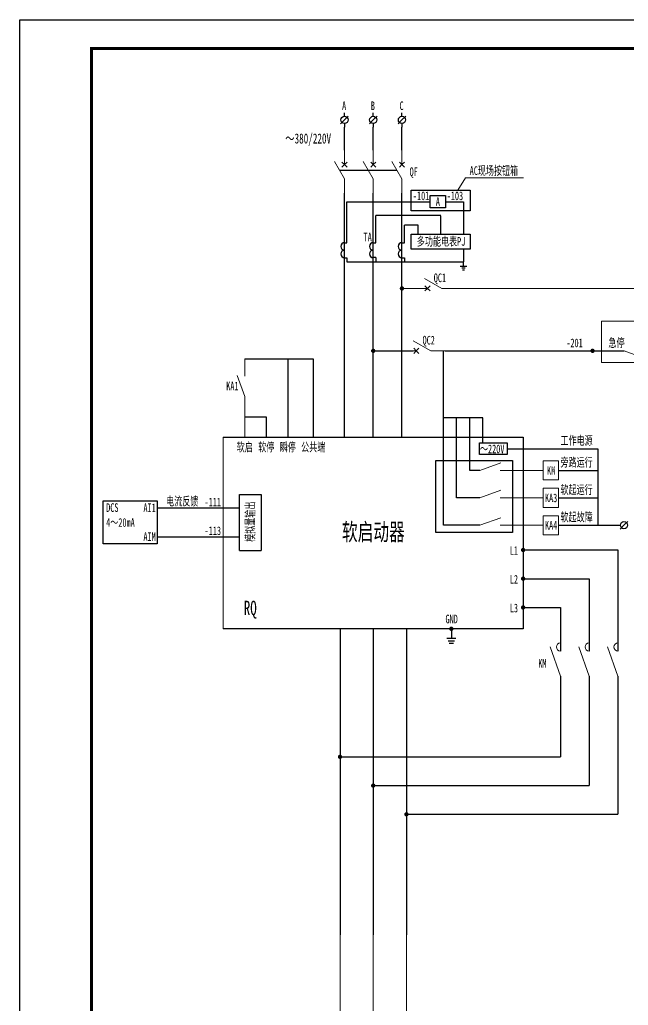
# Model space of a CAD drawing. Header units: millimetres. Extents: x 401220 to 2750366, y -101310 to 943175.
# Drawn here: x 1261146 to 1282323, y 645737 to 680022 of the extents above; entities that cross this region are included whole.
import ezdxf
from ezdxf.enums import TextEntityAlignment as Align

# ---------------------------------------------------------------- set-up
doc = ezdxf.new("R2010")
doc.units = ezdxf.units.MM
doc.linetypes.add('常规', pattern=[20, 10, 0, 10])
for name, color, linetype, lineweight in [('1轮廓实线层', 7, 'Continuous', 18), ('_0', 7, 'Continuous', 25), ('MX', 3, 'Continuous', 0), ('TEXT', 4, 'Continuous', 0)]:
    doc.layers.add(name, color=color, linetype=linetype, lineweight=lineweight)
for name, color, linetype in [('BORDER', 7, 'Continuous'), ('动力平面导线层', 3, '常规'), ('动力平面设备层', 1, 'Continuous'), ('图框', 7, 'Continuous'), ('标注-照明', 7, 'Continuous'), ('照明平面导线层', 3, 'Continuous'), ('照明平面设备层', 1, 'Continuous'), ('表格图框层', 7, 'Continuous')]:
    doc.layers.add(name, color=color, linetype=linetype)
doc.styles.add('标准', font='NSimSun.ttf', dxfattribs={"width": 0.667})

# ---------------------------------------------------------------- blocks, each defined once
blk = doc.blocks.new('*U36')
at = {"layer": '1轮廓实线层'}
for p, q in [((0, 15), (0, 10)), ((0, 5), (-3.5, 11.06)), ((0, 10), (-0.88, 10.88)), ((0, 10), (0.88, 10.88)), ((0, 10), (-0.88, 9.12)), ((0, 10), (0.88, 9.12)), ((0, 5), (0, 0))]:
    blk.add_line(p, q, dxfattribs=at)
blk = doc.blocks.new('SYMB2_M_13')
for p, q in [((0, -1.25), (0, 0)), ((0, -2.5), (-1.33, -3.83)), ((0, -2.5), (1.33, -1.17)), ((0, -3.75), (0, -5))]:
    blk.add_line(p, q)
blk.add_circle((0, -2.5), 1.25)

msp = doc.modelspace()

# ---------------------------------------------------------------- linework, layer by layer
at = {"linetype": 'ByBlock'}
for q in [(1282040.6, 662305.2), (1282306.1, 662570.7)]:
    msp.add_line((1282173.3, 662437.9), q, dxfattribs=at)
at = {"color": 7, "linetype": 'ByBlock', "lineweight": 20, "const_width": 75}
for points in [[(1274409.2, 670674.3, 1), (1274484.2, 670674.3, 1)], [(1273409.2, 668503.4, 1), (1273484.2, 668503.4, 1)], [(1281040.9, 668503.4, 1), (1281115.9, 668503.4, 1)], [(1278625.6, 661576.4, 1), (1278700.6, 661576.4, 1)], [(1278625.6, 660576.4, 1), (1278700.6, 660576.4, 1)], [(1278625.6, 659576.4, 1), (1278700.6, 659576.4, 1)], [(1276127.9, 658835.4, 1), (1276202.9, 658835.4, 1)], [(1272254.4, 654380.5, 1), (1272329.4, 654380.5, 1)], [(1273409.2, 653380.5, 1), (1273484.2, 653380.5, 1)], [(1274564.1, 652380.5, 1), (1274639.1, 652380.5, 1)]]:
    msp.add_lwpolyline(points, format="xyb", close=True, dxfattribs=at)
at = {"linetype": 'ByBlock'}
msp.add_circle((1282173.3, 662437.9), 125, dxfattribs=at)
at = {"layer": '_0', "color": 0, "linetype": 'ByBlock', "ltscale": 500}
msp.add_line((1272271.7, 674785.2), (1274271.7, 674785.2), dxfattribs=at)
at = {"layer": '_0', "color": 0, "linetype": 'ByBlock'}
for p, q in [((1272446.7, 665496.7), (1272446.7, 673982.1)), ((1273446.7, 665496.7), (1273446.7, 673982.1)), ((1274446.7, 665496.7), (1274446.7, 673982.1)), ((1272533.4, 673689.9), (1275427.6, 673689.9)), ((1275959.3, 673689.9), (1276587, 673689.9)), ((1276587, 673689.9), (1276587, 672558.8)), ((1276587, 672038.6), (1276587, 671594.9)), ((1272533.4, 671594.9), (1276587, 671594.9)), ((1276474.5, 671444.9), (1276699.5, 671444.9)), ((1276532.5, 671384.9), (1276642.9, 671384.9)), ((1276550.1, 671324), (1276624.2, 671324)), ((1276587, 671444.9), (1276587, 671594.9)), ((1268791, 661562.9), (1268791, 663509.5)), ((1268791, 663509.5), (1269547.3, 663509.5)), ((1269547.3, 663509.5), (1269547.3, 661562.9)), ((1265925.8, 663036.2), (1268791, 663036.2)), ((1265925.8, 662036.2), (1268791, 662036.2)), ((1268791, 661562.9), (1269547.3, 661562.9)), ((1276165.4, 658835.4), (1276165.4, 658503.9))]:
    msp.add_line(p, q, dxfattribs=at)
at = {"layer": '_0', "color": 0, "linetype": 'ByBlock', "lineweight": -3}
for p, q in [((1272446.7, 671658.2), (1272446.7, 672351.6)), ((1273446.7, 671658.2), (1273446.7, 672351.6)), ((1274446.7, 671658.2), (1274446.7, 672351.6)), ((1272446.7, 672264.9), (1272533.4, 672264.9)), ((1273446.7, 672264.9), (1273533.4, 672264.9)), ((1274446.7, 672264.9), (1274533.4, 672264.9)), ((1272446.7, 671743.9), (1272533.4, 671743.9)), ((1273533.4, 671744.9), (1273446.7, 671744.9)), ((1274446.7, 671743.9), (1274533.4, 671743.9))]:
    msp.add_line(p, q, dxfattribs=at)
at = {"layer": '_0', "color": 4, "linetype": 'ByBlock', "ltscale": 10}
for p, q in [((1264047.3, 663282.2), (1265925.8, 663282.2)), ((1264047.3, 661790.3), (1264047.3, 663282.2)), ((1265925.8, 663282.2), (1265925.8, 661790.3)), ((1265925.8, 661790.3), (1264047.3, 661790.3))]:
    msp.add_line(p, q, dxfattribs=at)
at = {"layer": '_0', "color": 0, "linetype": 'ByBlock', "lineweight": -3}
for centre in [(1272446.7, 672134.9), (1272446.7, 671874.9), (1273446.7, 672134.9), (1273446.7, 671874.9), (1274446.7, 672134.9), (1274446.7, 671874.9)]:
    msp.add_arc(centre, 130, 90, 270, dxfattribs=at)
at = {"layer": 'BORDER', "linetype": 'ByBlock'}
for p, q in [((1278663.1, 661576.4), (1281964, 661576.4)), ((1281964, 661576.4), (1281964, 658057.5)), ((1278663.1, 660576.4), (1280964, 660576.4)), ((1280964, 660576.4), (1280964, 658057.5)), ((1279964, 659576.4), (1279964, 658057.5)), ((1272291.9, 658835.4), (1272291.9, 648192.6)), ((1273446.7, 658835.4), (1273446.7, 648192.6)), ((1274601.6, 658835.4), (1274601.6, 648192.6)), ((1279964, 657191.3), (1279964, 654380.5)), ((1280964, 657191.3), (1280964, 653380.5)), ((1281964, 657191.3), (1281964, 652380.5)), ((1272291.9, 654380.5), (1279964, 654380.5)), ((1273446.7, 653380.5), (1280964, 653380.5)), ((1274601.6, 652380.5), (1281964, 652380.5))]:
    msp.add_line(p, q, dxfattribs=at)
msp.add_lwpolyline([(1275427.6, 673905.4), (1275959.3, 673905.4), (1275959.3, 673474.4), (1275427.6, 673474.4)], close=True, dxfattribs=at)
at = {"layer": 'MX', "color": 7, "linetype": 'ByBlock', "lineweight": 20}
for p, q in [((1279964, 657191.3), (1279603.1, 658201.8)), ((1280964, 657191.3), (1280603.1, 658201.8)), ((1281964, 657191.3), (1281603.1, 658201.8)), ((1272291.9, 648201.5), (1272291.9, 645036.4)), ((1273446.7, 648192.6), (1273446.7, 644481.6)), ((1274601.6, 648192.6), (1274601.6, 645018.5))]:
    msp.add_line(p, q, dxfattribs=at)
for centre in [(1279964, 658201.8), (1280964, 658201.8), (1281964, 658201.8)]:
    msp.add_arc(centre, 144.4, 90, 269.99999, dxfattribs=at)
at = {"layer": 'TEXT', "color": 7, "linetype": 'ByBlock', "ltscale": 100}
msp.add_line((1268230.4, 658835.4), (1268230.4, 665496.7), dxfattribs=at)
at = {"layer": '动力平面导线层', "color": 0}
for p, q in [((1272533.4, 672264.9), (1272533.4, 673689.9)), ((1275797.7, 673211.4), (1273533.4, 673211.4)), ((1273533.4, 672264.9), (1273533.4, 673211.4)), ((1275797.7, 672558.8), (1275797.7, 673211.4)), ((1275008.5, 672876.3), (1274533.4, 672876.3)), ((1274533.4, 672264.9), (1274533.4, 672876.3)), ((1275008.5, 672558.8), (1275008.5, 672876.3)), ((1272533.4, 671743.9), (1272533.4, 671594.9)), ((1273533.4, 671744.9), (1273533.4, 671595.9)), ((1274533.4, 671743.9), (1274533.4, 671594.9)), ((1278663.1, 659576.4), (1279964, 659576.4))]:
    msp.add_line(p, q, dxfattribs=at)
at = {"layer": '动力平面导线层', "color": 0, "linetype": 'ByBlock'}
for p, q in [((1268976, 668230.5), (1271359.1, 668230.5)), ((1270476, 668230.5), (1270476, 665496.7)), ((1271359.1, 668230.5), (1271359.1, 665496.7)), ((1275894.6, 666177.5), (1275894.6, 668503.4)), ((1275946.7, 668503.4), (1282174.6, 668503.4)), ((1268976, 666204.1), (1269726, 666204.1)), ((1269726, 666204.1), (1269726, 665496.7)), ((1277257.9, 666177.5), (1275894.6, 666177.5)), ((1275894.6, 662437.9), (1275894.6, 666177.5)), ((1276349, 663389.6), (1276349, 666177.5)), ((1276803.4, 664341.3), (1276803.4, 666177.5)), ((1277257.9, 665298.8), (1277257.9, 666177.5)), ((1278105.1, 665099.6), (1281266, 665099.6)), ((1281266, 665099.6), (1281266, 662437.9)), ((1277161.7, 664341.3), (1276803.4, 664341.3)), ((1279891.4, 664341.3), (1281266, 664341.3)), ((1277161.7, 663389.6), (1276349, 663389.6)), ((1279891.4, 663389.6), (1281266, 663389.6)), ((1277161.7, 662437.9), (1275894.6, 662437.9)), ((1279891.4, 662437.9), (1282048.3, 662437.9))]:
    msp.add_line(p, q, dxfattribs=at)
at = {"layer": '动力平面导线层', "color": 6, "linetype": 'ByBlock'}
msp.add_lwpolyline([(1274769.8, 674093.6), (1276825.7, 674093.6), (1276825.7, 673372.5), (1274769.8, 673372.5)], close=True, dxfattribs=at)
at = {"layer": '动力平面导线层', "color": 0}
msp.add_lwpolyline([(1274769.8, 672558.8), (1276825.7, 672558.8), (1276825.7, 672038.6), (1274769.8, 672038.6)], close=True, dxfattribs=at)
at = {"layer": '动力平面导线层', "color": 3, "linetype": 'ByBlock'}
msp.add_lwpolyline([(1277146.4, 665298.8), (1278105.1, 665298.8), (1278105.1, 664897.1), (1277146.4, 664897.1)], close=True, dxfattribs=at)
at = {"layer": '动力平面导线层', "linetype": 'ByBlock'}
msp.add_lwpolyline([(1275627.8, 664683.7), (1278288.8, 664683.7), (1278288.8, 662187.5), (1275627.8, 662187.5)], close=True, dxfattribs=at)
at = {"layer": '动力平面设备层', "color": 0, "linetype": 'ByBlock', "lineweight": -3, "ltscale": 100}
for p, q in [((1272446.7, 675482.1), (1272446.7, 676286.2)), ((1273446.7, 675482.1), (1273446.7, 676286.2)), ((1274446.7, 675482.1), (1274446.7, 676286.2)), ((1268230.4, 665496.7), (1278663.1, 665496.7)), ((1278663.1, 665496.7), (1278663.1, 658835.4)), ((1278663.1, 658835.4), (1268230.4, 658835.4)), ((1276010.7, 658503.9), (1276320.2, 658503.9)), ((1276052.4, 658419.7), (1276278.5, 658419.7)), ((1276094.1, 658335.4), (1276236.8, 658335.4))]:
    msp.add_line(p, q, dxfattribs=at)
at = {"layer": '图框', "linetype": 'Continuous', "lineweight": 100, "const_width": 100}
msp.add_lwpolyline([(1263645.8, 639021.7), (1319545.8, 639021.7), (1319545.8, 679021.7), (1263645.8, 679021.7)], close=True, dxfattribs=at)
at = {"layer": '标注-照明', "linetype": 'ByBlock', "lineweight": 25, "ltscale": 100}
msp.add_line((1273446.7, 668503.4), (1274836.4, 668503.4), dxfattribs=at)
at = {"layer": '照明平面导线层', "color": 6, "linetype": 'ByBlock', "lineweight": 20}
for p, q in [((1276659.6, 674521.2), (1276394.7, 674093.6)), ((1276659.6, 674521.2), (1278678.2, 674521.2)), ((1281392.4, 669536.7), (1295244.7, 669536.7)), ((1285912.8, 668101.9), (1281392.4, 668101.9))]:
    msp.add_line(p, q, dxfattribs=at)
at = {"layer": '照明平面导线层', "color": 0, "linetype": 'ByBlock', "lineweight": 20}
for p, q in [((1274446.7, 670674.3), (1274836.4, 670674.3)), ((1276336.4, 670674.3), (1293507, 670674.3)), ((1268976, 667619.9), (1268976, 668230.5)), ((1282174.6, 668503.4), (1282905.7, 668242)), ((1268976, 666918.2), (1268714.5, 667649.3)), ((1268976, 666918.2), (1268976, 665496.7)), ((1277161.7, 664341.3), (1277892.9, 664602.7)), ((1277863.5, 664341.3), (1279355.7, 664341.3)), ((1279891.4, 664341.3), (1279930.9, 664341.3)), ((1277161.7, 663389.6), (1277892.9, 663651)), ((1277863.5, 663389.6), (1279355.7, 663389.6)), ((1277161.7, 662437.9), (1277892.9, 662699.4)), ((1277863.5, 662437.9), (1279355.7, 662437.9))]:
    msp.add_line(p, q, dxfattribs=at)
for points in [[(1279355.7, 664672.1), (1279891.4, 664672.1), (1279891.4, 664010.5), (1279355.7, 664010.5)], [(1279355.7, 663720.4), (1279891.4, 663720.4), (1279891.4, 663058.8), (1279355.7, 663058.8)], [(1279355.7, 662768.7), (1279891.4, 662768.7), (1279891.4, 662107.1), (1279355.7, 662107.1)]]:
    msp.add_lwpolyline(points, close=True, dxfattribs=at)
at = {"layer": '照明平面设备层', "color": 0, "lineweight": -3, "ltscale": 100}
msp.add_lwpolyline([(1261145.8, 680021.7), (1320545.8, 680021.7), (1320545.8, 638021.7), (1261145.8, 638021.7)], close=True, dxfattribs=at)
at = {"layer": '表格图框层', "color": 6, "linetype": 'ByBlock', "lineweight": 20, "ltscale": 50}
msp.add_line((1281392.4, 668101.9), (1281392.4, 669536.7), dxfattribs=at)

# ---------------------------------------------------------------- block references
at = {"layer": '_0', "color": 7, "linetype": 'ByBlock', "xscale": 100, "yscale": 100, "zscale": 100, "rotation": 180}
for p in [(1272446.7, 676286.2), (1273446.7, 676286.2), (1274446.7, 676286.2)]:
    msp.add_blockref('SYMB2_M_13', p, dxfattribs=at)
at = {"layer": '_0', "color": 3, "linetype": 'ByBlock', "xscale": 100, "yscale": 100, "zscale": 100}
for p in [(1272446.7, 673982.1), (1273446.7, 673982.1), (1274446.7, 673982.1)]:
    msp.add_blockref('*U36', p, dxfattribs=at)
at = {"layer": '_0', "color": 3, "linetype": 'ByBlock', "xscale": -100, "yscale": 100, "zscale": 100, "rotation": 90}
for p in [(1276336.4, 670674.3), (1275946.7, 668503.4)]:
    msp.add_blockref('*U36', p, dxfattribs=at)

# ---------------------------------------------------------------- texts
at = {"layer": 'TEXT', "color": 7, "linetype": 'ByBlock', "ltscale": 100, "style": '标准', "width": 0.667}
for s, height, p in [('A', 300, (1272434.4, 676878.6)), ('B', 300, (1273434.4, 676878.6)), ('C', 300, (1274434.4, 676878.6)), ('～380/220V', 350, (1271181.8, 675715.1)), ('QF', 300, (1274855.7, 674585.4)), ('TA', 300, (1273255.2, 672312.4)), ('多功能电表PJ', 300, (1275808.7, 672159.3)), ('QC1', 300, (1275767.8, 670894.5)), ('QC2', 300, (1275378.1, 668723.7)), ('KA1', 300, (1268546, 667131.7)), ('工作电源', 300, (1280522.8, 665232.7)), ('软启', 300, (1268976, 665001.1)), ('软停', 300, (1269726, 665001.1)), ('瞬停', 300, (1270476, 665001.1)), ('公共端', 300, (1271359.1, 665001.1)), ('～220V', 300, (1277587.4, 664941.1)), ('旁路运行', 300, (1280522.8, 664474.4)), ('KM', 300, (1279637.1, 664190.9)), ('软起运行', 300, (1280522.8, 663522.8)), ('电流反馈', 300, (1266803.3, 663120.8)), ('KA3', 300, (1279637.1, 663239.2)), ('软起故障', 300, (1280522.8, 662571.1)), ('软启动器', 600, (1273451.4, 661906.5)), ('KA4', 300, (1279637.1, 662287.5)), ('L1', 300, (1278342.6, 661407.1)), ('L2', 300, (1278342.5, 660407.1)), ('L3', 300, (1278342.5, 659407.1)), ('GND', 300, (1276175.6, 659024.5)), ('KM', 300, (1279332.9, 657484.8))]:
    msp.add_text(s, height=height, dxfattribs=at).set_placement(p, align=Align.CENTER)
at = {"layer": 'TEXT', "color": 6, "linetype": 'ByBlock', "ltscale": 100, "style": '标准', "width": 0.667}
msp.add_text('AC现场按钮箱', height=300, dxfattribs=at).set_placement((1277645.7, 674622.7), align=Align.CENTER)
at = {"layer": 'TEXT', "color": 2, "linetype": 'ByBlock', "ltscale": 100, "style": '标准', "width": 0.667}
for s, p in [('-101', (1275113, 673746.6)), ('-103', (1276289.9, 673746.6)), ('-201', (1280452.7, 668629.9))]:
    msp.add_text(s, height=300, dxfattribs=at).set_placement(p, align=Align.CENTER)
at = {"layer": 'TEXT', "color": 7, "linetype": 'ByBlock', "ltscale": 100, "style": '标准', "width": 0.667}
msp.add_text('A', height=300, dxfattribs=at).set_placement((1275624.7, 673545.1))
at = {"layer": 'TEXT', "color": 1, "linetype": 'ByBlock', "ltscale": 100, "style": '标准', "width": 0.667}
msp.add_text('急停', height=300, dxfattribs=at).set_placement((1281913.3, 668634.1), align=Align.CENTER)
at = {"layer": 'TEXT', "color": 4, "linetype": 'ByBlock', "ltscale": 100, "style": '标准', "width": 0.667}
msp.add_text('DCS', height=300, dxfattribs=at).set_placement((1264154.7, 662900.4))
at = {"layer": 'TEXT', "color": 7, "linetype": 'ByBlock', "ltscale": 100, "style": '标准', "width": 0.667}
for s, p in [('AI1', (1265880.2, 662892.9)), ('AIM', (1265880.2, 661892.9))]:
    msp.add_text(s, height=300, dxfattribs=at).set_placement(p, align=Align.RIGHT)
at = {"layer": 'TEXT', "color": 2, "linetype": 'ByBlock', "ltscale": 100, "style": '标准', "width": 0.667}
for s, p in [('-111', (1268151.4, 663095.7)), ('-113', (1268151.4, 662095.7))]:
    msp.add_text(s, height=300, dxfattribs=at).set_placement(p, align=Align.RIGHT)
at = {"layer": 'TEXT', "color": 0, "linetype": 'ByBlock', "ltscale": 100, "style": '标准', "width": 0.667}
msp.add_text('模拟量输出', height=300, rotation=90, dxfattribs=at).set_placement((1269316, 662559.5), align=Align.CENTER)
at = {"layer": 'TEXT', "color": 7, "linetype": 'ByBlock', "ltscale": 100, "style": '标准', "width": 0.667}
msp.add_text('4～20mA', height=300, dxfattribs=at).set_placement((1264651.8, 662529.8), align=Align.MIDDLE)
at = {"layer": 'TEXT', "color": 0, "linetype": 'ByBlock', "ltscale": 100, "style": '标准', "width": 0.667}
msp.add_text('RQ', height=500, dxfattribs=at).set_placement((1268941, 659309.8))

doc.saveas('drawing.dxf')
